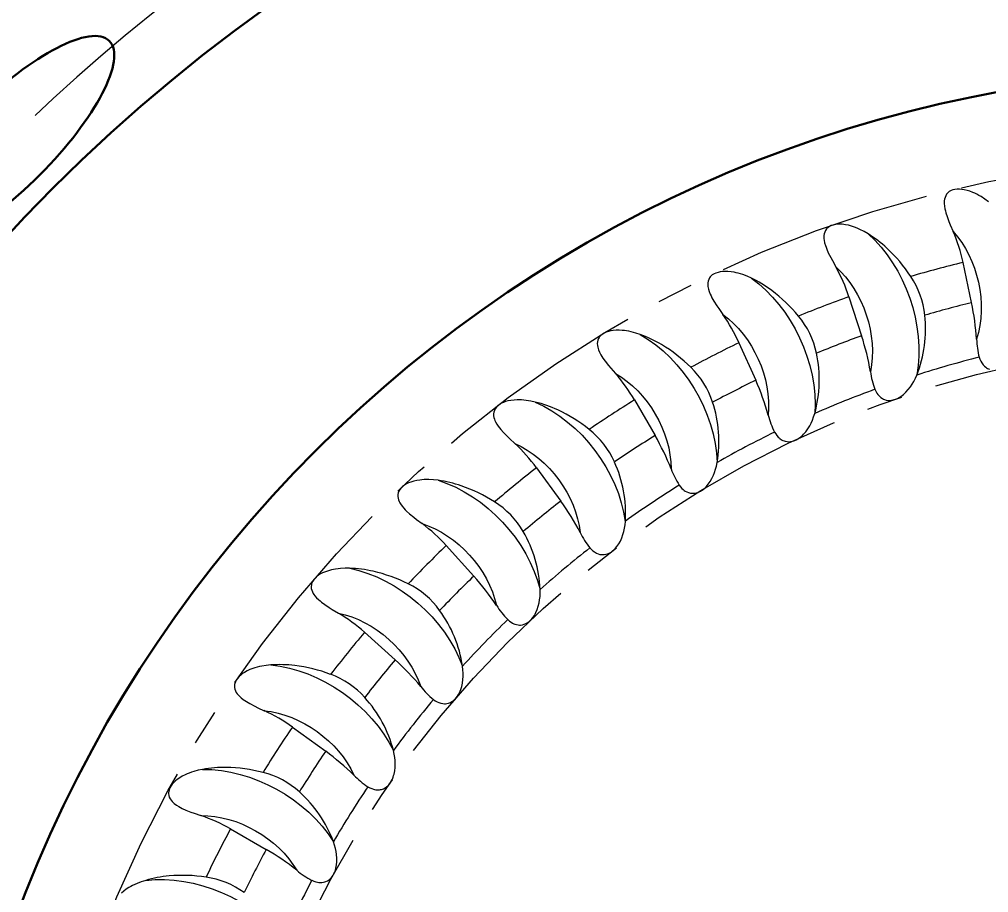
# Model space of a CAD drawing. Extents: x 89 to 512, y -33 to 440.
# Drawn here: x 204.3 to 227.86, y 213.76 to 234.99 of the extents above; entities that cross this region are included whole.
import ezdxf

# ---------------------------------------------------------------- set-up
doc = ezdxf.new("R2010")
doc.units = 0
doc.header["$LTSCALE"] = 7
doc.header["$MEASUREMENT"] = 0
doc.linetypes.add('CENTER2', pattern=[1.125, 0.75, -0.125, 0.125, -0.125])
doc.layers.get('0').update_dxf_attribs({"linetype": 'CONTINUOUS', "lineweight": 15})
for name, color, linetype, lineweight in [('1', 1, 'CENTER2', 15), ('3', 3, 'CONTINUOUS', 30), ('8', 252, 'CONTINUOUS', 15)]:
    doc.layers.add(name, color=color, linetype=linetype, lineweight=lineweight)
doc.styles.add('ITALICT', font='ITALICT.shx', dxfattribs={"width": 0.8, "height": 3})
doc.dimstyles.get("Standard").update_dxf_attribs({"dimtxt": 3, "dimasz": 3, "dimexe": 0.5, "dimexo": 0.5, "dimgap": 0.8, "dimtad": 1, "dimdsep": 46, "dimtxsty": 'ITALICT', "dimcen": 0.09, "dimazin": 2, "dimtfac": 1, "dimtmove": 0, "dimatfit": 3, "dimfxl": 1, "dimtolj": 1, "dimtzin": 0, "dimarcsym": 0})

# ---------------------------------------------------------------- blocks, each defined once
blk = doc.blocks.new('*D60')
at = {"color": 0, "lineweight": -2, "transparency": 16777216}
for p, q in [((173.432, 224.172), (156.954, 230.17)), ((170.807, 202.197), (152.021, 202.197))]:
    blk.add_line(p, q, dxfattribs=at)
blk.add_arc((233.807, 202.197), 81.286, 162.11471, 177.88529, dxfattribs=at)
at = {"color": 0, "transparency": 16777216}
for points in [[(155.977, 227.324), (156.922, 226.999), (157.423, 229.999)], [(153.077, 205.188), (152.077, 205.206), (152.521, 202.197)]]:
    blk.add_solid(points, dxfattribs=at)
at = {"color": 0, "transparency": 16777216, "insert": (151.491, 216.712), "char_height": 3, "attachment_point": 5, "rotation": 80, "style": 'ITALICT'}
blk.add_mtext('\\A1;20°', dxfattribs=at)
blk = doc.blocks.new('*D61')
at = {"color": 0, "lineweight": -2, "transparency": 16777216}
for p, q in [((181.658, 254.346), (170.053, 265.951)), ((170.807, 202.197), (143.645, 202.197))]:
    blk.add_line(p, q, dxfattribs=at)
blk.add_arc((233.807, 202.197), 89.662, 136.91715, 178.08285, dxfattribs=at)
at = {"color": 0, "transparency": 16777216}
for points in [[(167.962, 263.789), (168.681, 263.094), (170.407, 265.598)], [(144.696, 205.189), (143.696, 205.205), (144.145, 202.197)]]:
    blk.add_solid(points, dxfattribs=at)
at = {"color": 0, "transparency": 16777216, "insert": (148.846, 237.39), "char_height": 3, "attachment_point": 5, "rotation": 67.5, "style": 'ITALICT'}
blk.add_mtext('\\A1;45°', dxfattribs=at)
blk = doc.blocks.new('A$C763A2DA8')
at = {"layer": '8', "ltscale": 0.025012}
for p, q in [((-6.357, 25.909), (-6.565, 26.887)), ((-6.357, 25.909), (-6.565, 26.887)), ((-9.339, 26.054), (-9.03, 25.102)), ((-9.339, 26.054), (-9.03, 25.102)), ((-12.012, 24.935), (-11.605, 24.021)), ((-12.012, 24.935), (-11.605, 24.021)), ((-14.552, 23.542), (-14.052, 22.676)), ((-14.552, 23.542), (-14.052, 22.676)), ((-16.933, 21.892), (-16.345, 21.083)), ((-16.933, 21.892), (-16.345, 21.083)), ((-19.129, 20.002), (-18.46, 19.259)), ((-19.129, 20.002), (-18.46, 19.259)), ((-21.115, 17.893), (-20.372, 17.224)), ((-21.115, 17.893), (-20.372, 17.224)), ((-22.87, 15.588), (-22.06, 15)), ((-22.87, 15.588), (-22.06, 15)), ((-24.374, 13.112), (-23.507, 12.612)), ((-24.374, 13.112), (-23.507, 12.612))]:
    blk.add_line(p, q, dxfattribs=at)
at = {"layer": '8'}
for points in [[(-5.943, 28.36), (-6.033, 28.426), (-6.127, 28.487), (-6.178, 28.517), (-6.23, 28.545), (-6.278, 28.568), (-6.326, 28.589), (-6.396, 28.616), (-6.468, 28.638), (-6.54, 28.655), (-6.596, 28.664), (-6.652, 28.668), (-6.709, 28.668), (-6.764, 28.661), (-6.812, 28.65), (-6.857, 28.633), (-6.898, 28.61), (-6.916, 28.596), (-6.934, 28.581), (-6.963, 28.547), (-6.986, 28.509), (-7.003, 28.469), (-7.014, 28.427), (-7.02, 28.384), (-7.022, 28.351), (-7.021, 28.318), (-7.015, 28.253), (-7.004, 28.188), (-6.993, 28.14), (-6.98, 28.093), (-6.951, 28.001), (-6.906, 27.88), (-6.874, 27.8), (-6.806, 27.641)], [(-5.943, 28.36), (-6.033, 28.426), (-6.127, 28.487), (-6.178, 28.517), (-6.23, 28.545), (-6.278, 28.568), (-6.326, 28.589), (-6.396, 28.616), (-6.468, 28.638), (-6.54, 28.655), (-6.596, 28.664), (-6.652, 28.668), (-6.709, 28.668), (-6.764, 28.661), (-6.812, 28.65), (-6.857, 28.633), (-6.898, 28.61), (-6.916, 28.596), (-6.934, 28.581), (-6.963, 28.547), (-6.986, 28.509), (-7.003, 28.469), (-7.014, 28.427), (-7.02, 28.384), (-7.022, 28.351), (-7.021, 28.318), (-7.015, 28.253), (-7.004, 28.188), (-6.993, 28.14), (-6.98, 28.093), (-6.951, 28.001), (-6.906, 27.88), (-6.874, 27.8), (-6.806, 27.641)], [(-8.875, 27.584), (-8.972, 27.64), (-9.071, 27.691), (-9.125, 27.715), (-9.18, 27.737), (-9.23, 27.755), (-9.28, 27.771), (-9.352, 27.791), (-9.426, 27.805), (-9.5, 27.815), (-9.556, 27.817), (-9.613, 27.816), (-9.668, 27.809), (-9.723, 27.797), (-9.769, 27.781), (-9.812, 27.759), (-9.851, 27.732), (-9.868, 27.717), (-9.883, 27.7), (-9.909, 27.663), (-9.928, 27.623), (-9.941, 27.581), (-9.947, 27.538), (-9.948, 27.494), (-9.947, 27.462), (-9.943, 27.429), (-9.93, 27.365), (-9.912, 27.301), (-9.896, 27.255), (-9.879, 27.21), (-9.84, 27.121), (-9.782, 27.005), (-9.742, 26.93), (-9.658, 26.778)], [(-8.875, 27.584), (-8.972, 27.64), (-9.071, 27.691), (-9.125, 27.715), (-9.18, 27.737), (-9.23, 27.755), (-9.28, 27.771), (-9.352, 27.791), (-9.426, 27.805), (-9.5, 27.815), (-9.556, 27.817), (-9.613, 27.816), (-9.668, 27.809), (-9.723, 27.797), (-9.769, 27.781), (-9.812, 27.759), (-9.851, 27.732), (-9.868, 27.717), (-9.883, 27.7), (-9.909, 27.663), (-9.928, 27.623), (-9.941, 27.581), (-9.947, 27.538), (-9.948, 27.494), (-9.947, 27.462), (-9.943, 27.429), (-9.93, 27.365), (-9.912, 27.301), (-9.896, 27.255), (-9.879, 27.21), (-9.84, 27.121), (-9.782, 27.005), (-9.742, 26.93), (-9.658, 26.778)], [(-11.71, 26.505), (-11.812, 26.551), (-11.916, 26.591), (-11.972, 26.609), (-12.029, 26.625), (-12.08, 26.638), (-12.132, 26.649), (-12.206, 26.661), (-12.28, 26.668), (-12.355, 26.669), (-12.412, 26.666), (-12.467, 26.659), (-12.522, 26.646), (-12.575, 26.629), (-12.619, 26.608), (-12.66, 26.582), (-12.695, 26.551), (-12.711, 26.533), (-12.725, 26.515), (-12.746, 26.476), (-12.761, 26.434), (-12.769, 26.391), (-12.771, 26.347), (-12.768, 26.304), (-12.763, 26.272), (-12.756, 26.24), (-12.736, 26.177), (-12.712, 26.115), (-12.691, 26.071), (-12.669, 26.028), (-12.621, 25.944), (-12.552, 25.835), (-12.503, 25.764), (-12.404, 25.622)], [(-11.71, 26.505), (-11.812, 26.551), (-11.916, 26.591), (-11.972, 26.609), (-12.029, 26.625), (-12.08, 26.638), (-12.132, 26.649), (-12.206, 26.661), (-12.28, 26.668), (-12.355, 26.669), (-12.412, 26.666), (-12.467, 26.659), (-12.522, 26.646), (-12.575, 26.629), (-12.619, 26.608), (-12.66, 26.582), (-12.695, 26.551), (-12.711, 26.533), (-12.725, 26.515), (-12.746, 26.476), (-12.761, 26.434), (-12.769, 26.391), (-12.771, 26.347), (-12.768, 26.304), (-12.763, 26.272), (-12.756, 26.24), (-12.736, 26.177), (-12.712, 26.115), (-12.691, 26.071), (-12.669, 26.028), (-12.621, 25.944), (-12.552, 25.835), (-12.503, 25.764), (-12.404, 25.622)], [(-14.416, 25.136), (-14.522, 25.171), (-14.63, 25.2), (-14.688, 25.212), (-14.746, 25.222), (-14.798, 25.23), (-14.851, 25.235), (-14.926, 25.239), (-15.001, 25.238), (-15.075, 25.232), (-15.131, 25.223), (-15.186, 25.209), (-15.239, 25.191), (-15.29, 25.168), (-15.332, 25.143), (-15.369, 25.113), (-15.401, 25.078), (-15.415, 25.059), (-15.426, 25.039), (-15.444, 24.998), (-15.454, 24.955), (-15.458, 24.912), (-15.455, 24.868), (-15.447, 24.825), (-15.439, 24.794), (-15.428, 24.763), (-15.403, 24.702), (-15.372, 24.644), (-15.347, 24.602), (-15.32, 24.561), (-15.263, 24.483), (-15.183, 24.381), (-15.128, 24.316), (-15.014, 24.185)], [(-14.416, 25.136), (-14.522, 25.171), (-14.63, 25.2), (-14.688, 25.212), (-14.746, 25.222), (-14.798, 25.23), (-14.851, 25.235), (-14.926, 25.239), (-15.001, 25.238), (-15.075, 25.232), (-15.131, 25.223), (-15.186, 25.209), (-15.239, 25.191), (-15.29, 25.168), (-15.332, 25.143), (-15.369, 25.113), (-15.401, 25.078), (-15.415, 25.059), (-15.426, 25.039), (-15.444, 24.998), (-15.454, 24.955), (-15.458, 24.912), (-15.455, 24.868), (-15.447, 24.825), (-15.439, 24.794), (-15.428, 24.763), (-15.403, 24.702), (-15.372, 24.644), (-15.347, 24.602), (-15.32, 24.561), (-15.263, 24.483), (-15.183, 24.381), (-15.128, 24.316), (-15.014, 24.185)], [(-6.171, 24.582), (-6.153, 24.532), (-6.133, 24.486), (-6.111, 24.447), (-6.095, 24.422), (-6.079, 24.401), (-6.046, 24.366), (-6.014, 24.339), (-5.991, 24.324), (-5.968, 24.311), (-5.923, 24.292)], [(-6.171, 24.582), (-6.153, 24.532), (-6.133, 24.486), (-6.111, 24.447), (-6.095, 24.422), (-6.079, 24.401), (-6.046, 24.366), (-6.014, 24.339), (-5.991, 24.324), (-5.968, 24.311), (-5.923, 24.292)], [(-8.706, 23.802), (-8.684, 23.754), (-8.659, 23.711), (-8.633, 23.674), (-8.614, 23.651), (-8.596, 23.632), (-8.56, 23.601), (-8.525, 23.577), (-8.5, 23.564), (-8.476, 23.554), (-8.43, 23.54), (-8.386, 23.533), (-8.345, 23.532), (-8.304, 23.535), (-8.264, 23.542), (-8.235, 23.55), (-8.206, 23.56), (-8.16, 23.579), (-8.116, 23.602), (-8.073, 23.629), (-8.042, 23.652), (-8.011, 23.676), (-7.952, 23.731), (-7.895, 23.794), (-7.842, 23.864), (-7.8, 23.927), (-7.761, 23.995), (-7.723, 24.069), (-7.689, 24.148)], [(-8.706, 23.802), (-8.684, 23.754), (-8.659, 23.711), (-8.633, 23.674), (-8.614, 23.651), (-8.596, 23.632), (-8.56, 23.601), (-8.525, 23.577), (-8.5, 23.564), (-8.476, 23.554), (-8.43, 23.54), (-8.386, 23.533), (-8.345, 23.532), (-8.304, 23.535), (-8.264, 23.542), (-8.235, 23.55), (-8.206, 23.56), (-8.16, 23.579), (-8.116, 23.602), (-8.073, 23.629), (-8.042, 23.652), (-8.011, 23.676), (-7.952, 23.731), (-7.895, 23.794), (-7.842, 23.864), (-7.8, 23.927), (-7.761, 23.995), (-7.723, 24.069), (-7.689, 24.148)], [(-16.964, 23.491), (-17.074, 23.515), (-17.184, 23.532), (-17.243, 23.539), (-17.302, 23.543), (-17.355, 23.545), (-17.408, 23.544), (-17.482, 23.54), (-17.557, 23.532), (-17.63, 23.518), (-17.685, 23.503), (-17.738, 23.484), (-17.789, 23.461), (-17.837, 23.432), (-17.876, 23.403), (-17.91, 23.369), (-17.938, 23.331), (-17.95, 23.311), (-17.959, 23.29), (-17.973, 23.247), (-17.978, 23.203), (-17.977, 23.16), (-17.97, 23.116), (-17.958, 23.075), (-17.946, 23.044), (-17.932, 23.014), (-17.9, 22.957), (-17.863, 22.902), (-17.834, 22.863), (-17.803, 22.825), (-17.739, 22.753), (-17.649, 22.661), (-17.587, 22.601), (-17.46, 22.483)], [(-16.964, 23.491), (-17.074, 23.515), (-17.184, 23.532), (-17.243, 23.539), (-17.302, 23.543), (-17.355, 23.545), (-17.408, 23.544), (-17.482, 23.54), (-17.557, 23.532), (-17.63, 23.518), (-17.685, 23.503), (-17.738, 23.484), (-17.789, 23.461), (-17.837, 23.432), (-17.876, 23.403), (-17.91, 23.369), (-17.938, 23.331), (-17.95, 23.311), (-17.959, 23.29), (-17.973, 23.247), (-17.978, 23.203), (-17.977, 23.16), (-17.97, 23.116), (-17.958, 23.075), (-17.946, 23.044), (-17.932, 23.014), (-17.9, 22.957), (-17.863, 22.902), (-17.834, 22.863), (-17.803, 22.825), (-17.739, 22.753), (-17.649, 22.661), (-17.587, 22.601), (-17.46, 22.483)], [(-11.147, 22.762), (-11.119, 22.716), (-11.09, 22.676), (-11.06, 22.642), (-11.039, 22.621), (-11.019, 22.604), (-10.98, 22.577), (-10.943, 22.557), (-10.917, 22.547), (-10.892, 22.539), (-10.844, 22.53), (-10.8, 22.528), (-10.759, 22.531), (-10.719, 22.538), (-10.68, 22.549), (-10.652, 22.56), (-10.624, 22.573), (-10.58, 22.597), (-10.538, 22.625), (-10.499, 22.656), (-10.47, 22.682), (-10.442, 22.709), (-10.389, 22.77), (-10.339, 22.838), (-10.293, 22.913), (-10.258, 22.98), (-10.226, 23.052), (-10.197, 23.13), (-10.171, 23.212)], [(-11.147, 22.762), (-11.119, 22.716), (-11.09, 22.676), (-11.06, 22.642), (-11.039, 22.621), (-11.019, 22.604), (-10.98, 22.577), (-10.943, 22.557), (-10.917, 22.547), (-10.892, 22.539), (-10.844, 22.53), (-10.8, 22.528), (-10.759, 22.531), (-10.719, 22.538), (-10.68, 22.549), (-10.652, 22.56), (-10.624, 22.573), (-10.58, 22.597), (-10.538, 22.625), (-10.499, 22.656), (-10.47, 22.682), (-10.442, 22.709), (-10.389, 22.77), (-10.339, 22.838), (-10.293, 22.913), (-10.258, 22.98), (-10.226, 23.052), (-10.197, 23.13), (-10.171, 23.212)], [(-13.465, 21.472), (-13.433, 21.43), (-13.399, 21.393), (-13.366, 21.362), (-13.343, 21.344), (-13.321, 21.328), (-13.28, 21.305), (-13.241, 21.29), (-13.214, 21.282), (-13.188, 21.277), (-13.14, 21.273), (-13.096, 21.275), (-13.055, 21.283), (-13.016, 21.294), (-12.979, 21.31), (-12.951, 21.323), (-12.925, 21.339), (-12.884, 21.367), (-12.846, 21.399), (-12.809, 21.434), (-12.783, 21.463), (-12.759, 21.493), (-12.712, 21.559), (-12.67, 21.632), (-12.632, 21.712), (-12.604, 21.782), (-12.58, 21.857), (-12.559, 21.937), (-12.542, 22.022)], [(-13.465, 21.472), (-13.433, 21.43), (-13.399, 21.393), (-13.366, 21.362), (-13.343, 21.344), (-13.321, 21.328), (-13.28, 21.305), (-13.241, 21.29), (-13.214, 21.282), (-13.188, 21.277), (-13.14, 21.273), (-13.096, 21.275), (-13.055, 21.283), (-13.016, 21.294), (-12.979, 21.31), (-12.951, 21.323), (-12.925, 21.339), (-12.884, 21.367), (-12.846, 21.399), (-12.809, 21.434), (-12.783, 21.463), (-12.759, 21.493), (-12.712, 21.559), (-12.67, 21.632), (-12.632, 21.712), (-12.604, 21.782), (-12.58, 21.857), (-12.559, 21.937), (-12.542, 22.022)], [(-19.327, 21.589), (-19.438, 21.601), (-19.55, 21.607), (-19.609, 21.607), (-19.668, 21.605), (-19.721, 21.602), (-19.773, 21.596), (-19.847, 21.584), (-19.92, 21.568), (-19.992, 21.546), (-20.044, 21.525), (-20.095, 21.501), (-20.144, 21.473), (-20.189, 21.439), (-20.224, 21.406), (-20.255, 21.368), (-20.279, 21.328), (-20.288, 21.307), (-20.295, 21.285), (-20.304, 21.241), (-20.305, 21.197), (-20.299, 21.154), (-20.288, 21.111), (-20.271, 21.071), (-20.257, 21.042), (-20.24, 21.014), (-20.202, 20.96), (-20.159, 20.909), (-20.126, 20.874), (-20.092, 20.839), (-20.02, 20.774), (-19.921, 20.692), (-19.853, 20.639), (-19.714, 20.535)], [(-19.327, 21.589), (-19.438, 21.601), (-19.55, 21.607), (-19.609, 21.607), (-19.668, 21.605), (-19.721, 21.602), (-19.773, 21.596), (-19.847, 21.584), (-19.92, 21.568), (-19.992, 21.546), (-20.044, 21.525), (-20.095, 21.501), (-20.144, 21.473), (-20.189, 21.439), (-20.224, 21.406), (-20.255, 21.368), (-20.279, 21.328), (-20.288, 21.307), (-20.295, 21.285), (-20.304, 21.241), (-20.305, 21.197), (-20.299, 21.154), (-20.288, 21.111), (-20.271, 21.071), (-20.257, 21.042), (-20.24, 21.014), (-20.202, 20.96), (-20.159, 20.909), (-20.126, 20.874), (-20.092, 20.839), (-20.02, 20.774), (-19.921, 20.692), (-19.853, 20.639), (-19.714, 20.535)], [(-15.635, 19.947), (-15.599, 19.908), (-15.562, 19.875), (-15.526, 19.847), (-15.501, 19.832), (-15.478, 19.819), (-15.434, 19.801), (-15.394, 19.789), (-15.366, 19.784), (-15.34, 19.782), (-15.292, 19.783), (-15.248, 19.79), (-15.208, 19.802), (-15.17, 19.817), (-15.135, 19.836), (-15.109, 19.853), (-15.085, 19.871), (-15.047, 19.903), (-15.012, 19.939), (-14.98, 19.978), (-14.957, 20.009), (-14.935, 20.042), (-14.896, 20.112), (-14.862, 20.189), (-14.832, 20.273), (-14.812, 20.345), (-14.796, 20.422), (-14.783, 20.504), (-14.775, 20.591)], [(-15.635, 19.947), (-15.599, 19.908), (-15.562, 19.875), (-15.526, 19.847), (-15.501, 19.832), (-15.478, 19.819), (-15.434, 19.801), (-15.394, 19.789), (-15.366, 19.784), (-15.34, 19.782), (-15.292, 19.783), (-15.248, 19.79), (-15.208, 19.802), (-15.17, 19.817), (-15.135, 19.836), (-15.109, 19.853), (-15.085, 19.871), (-15.047, 19.903), (-15.012, 19.939), (-14.98, 19.978), (-14.957, 20.009), (-14.935, 20.042), (-14.896, 20.112), (-14.862, 20.189), (-14.832, 20.273), (-14.812, 20.345), (-14.796, 20.422), (-14.783, 20.504), (-14.775, 20.591)], [(-21.478, 19.451), (-21.59, 19.451), (-21.701, 19.445), (-21.76, 19.439), (-21.818, 19.431), (-21.871, 19.422), (-21.922, 19.411), (-21.995, 19.391), (-22.066, 19.367), (-22.134, 19.338), (-22.185, 19.312), (-22.233, 19.283), (-22.278, 19.249), (-22.319, 19.212), (-22.351, 19.175), (-22.377, 19.134), (-22.397, 19.092), (-22.404, 19.069), (-22.409, 19.047), (-22.413, 19.002), (-22.41, 18.958), (-22.399, 18.916), (-22.383, 18.875), (-22.363, 18.837), (-22.345, 18.809), (-22.325, 18.783), (-22.282, 18.733), (-22.235, 18.687), (-22.198, 18.656), (-22.16, 18.625), (-22.082, 18.568), (-21.974, 18.496), (-21.901, 18.451), (-21.753, 18.362)], [(-21.478, 19.451), (-21.59, 19.451), (-21.701, 19.445), (-21.76, 19.439), (-21.818, 19.431), (-21.871, 19.422), (-21.922, 19.411), (-21.995, 19.391), (-22.066, 19.367), (-22.134, 19.338), (-22.185, 19.312), (-22.233, 19.283), (-22.278, 19.249), (-22.319, 19.212), (-22.351, 19.175), (-22.377, 19.134), (-22.397, 19.092), (-22.404, 19.069), (-22.409, 19.047), (-22.413, 19.002), (-22.41, 18.958), (-22.399, 18.916), (-22.383, 18.875), (-22.363, 18.837), (-22.345, 18.809), (-22.325, 18.783), (-22.282, 18.733), (-22.235, 18.687), (-22.198, 18.656), (-22.16, 18.625), (-22.082, 18.568), (-21.974, 18.496), (-21.901, 18.451), (-21.753, 18.362)], [(-17.635, 18.203), (-17.595, 18.168), (-17.554, 18.139), (-17.515, 18.116), (-17.489, 18.103), (-17.465, 18.093), (-17.419, 18.079), (-17.378, 18.072), (-17.35, 18.07), (-17.324, 18.07), (-17.276, 18.076), (-17.233, 18.088), (-17.194, 18.104), (-17.159, 18.123), (-17.125, 18.146), (-17.102, 18.165), (-17.079, 18.185), (-17.045, 18.221), (-17.014, 18.261), (-16.986, 18.303), (-16.966, 18.336), (-16.948, 18.371), (-16.917, 18.445), (-16.891, 18.525), (-16.87, 18.611), (-16.858, 18.686), (-16.849, 18.764), (-16.845, 18.846), (-16.846, 18.933)], [(-17.635, 18.203), (-17.595, 18.168), (-17.554, 18.139), (-17.515, 18.116), (-17.489, 18.103), (-17.465, 18.093), (-17.419, 18.079), (-17.378, 18.072), (-17.35, 18.07), (-17.324, 18.07), (-17.276, 18.076), (-17.233, 18.088), (-17.194, 18.104), (-17.159, 18.123), (-17.125, 18.146), (-17.102, 18.165), (-17.079, 18.185), (-17.045, 18.221), (-17.014, 18.261), (-16.986, 18.303), (-16.966, 18.336), (-16.948, 18.371), (-16.917, 18.445), (-16.891, 18.525), (-16.87, 18.611), (-16.858, 18.686), (-16.849, 18.764), (-16.845, 18.846), (-16.846, 18.933)], [(-23.393, 17.099), (-23.505, 17.088), (-23.615, 17.07), (-23.673, 17.058), (-23.73, 17.044), (-23.781, 17.029), (-23.831, 17.013), (-23.901, 16.986), (-23.969, 16.955), (-24.035, 16.919), (-24.082, 16.888), (-24.126, 16.853), (-24.168, 16.815), (-24.205, 16.773), (-24.233, 16.733), (-24.255, 16.69), (-24.27, 16.646), (-24.275, 16.623), (-24.277, 16.6), (-24.277, 16.555), (-24.269, 16.512), (-24.254, 16.471), (-24.234, 16.432), (-24.209, 16.396), (-24.189, 16.371), (-24.167, 16.347), (-24.118, 16.302), (-24.066, 16.261), (-24.026, 16.233), (-23.985, 16.207), (-23.902, 16.158), (-23.787, 16.098), (-23.71, 16.06), (-23.553, 15.987)], [(-23.393, 17.099), (-23.505, 17.088), (-23.615, 17.07), (-23.673, 17.058), (-23.73, 17.044), (-23.781, 17.029), (-23.831, 17.013), (-23.901, 16.986), (-23.969, 16.955), (-24.035, 16.919), (-24.082, 16.888), (-24.126, 16.853), (-24.168, 16.815), (-24.205, 16.773), (-24.233, 16.733), (-24.255, 16.69), (-24.27, 16.646), (-24.275, 16.623), (-24.277, 16.6), (-24.277, 16.555), (-24.269, 16.512), (-24.254, 16.471), (-24.234, 16.432), (-24.209, 16.396), (-24.189, 16.371), (-24.167, 16.347), (-24.118, 16.302), (-24.066, 16.261), (-24.026, 16.233), (-23.985, 16.207), (-23.902, 16.158), (-23.787, 16.098), (-23.71, 16.06), (-23.553, 15.987)], [(-19.441, 16.26), (-19.397, 16.23), (-19.354, 16.205), (-19.313, 16.186), (-19.286, 16.176), (-19.26, 16.168), (-19.214, 16.159), (-19.172, 16.156), (-19.144, 16.157), (-19.118, 16.16), (-19.071, 16.171), (-19.029, 16.187), (-18.993, 16.207), (-18.959, 16.23), (-18.928, 16.256), (-18.907, 16.277), (-18.886, 16.3), (-18.856, 16.34), (-18.83, 16.382), (-18.806, 16.427), (-18.79, 16.462), (-18.776, 16.499), (-18.752, 16.576), (-18.734, 16.658), (-18.723, 16.746), (-18.718, 16.821), (-18.718, 16.9), (-18.723, 16.982), (-18.733, 17.069)], [(-19.441, 16.26), (-19.397, 16.23), (-19.354, 16.205), (-19.313, 16.186), (-19.286, 16.176), (-19.26, 16.168), (-19.214, 16.159), (-19.172, 16.156), (-19.144, 16.157), (-19.118, 16.16), (-19.071, 16.171), (-19.029, 16.187), (-18.993, 16.207), (-18.959, 16.23), (-18.928, 16.256), (-18.907, 16.277), (-18.886, 16.3), (-18.856, 16.34), (-18.83, 16.382), (-18.806, 16.427), (-18.79, 16.462), (-18.776, 16.499), (-18.752, 16.576), (-18.734, 16.658), (-18.723, 16.746), (-18.718, 16.821), (-18.718, 16.9), (-18.723, 16.982), (-18.733, 17.069)], [(-21.034, 14.139), (-20.988, 14.113), (-20.942, 14.093), (-20.899, 14.078), (-20.871, 14.071), (-20.845, 14.066), (-20.797, 14.062), (-20.756, 14.064), (-20.728, 14.067), (-20.702, 14.073), (-20.657, 14.089), (-20.617, 14.11), (-20.583, 14.133), (-20.552, 14.159), (-20.524, 14.188), (-20.505, 14.212), (-20.487, 14.237), (-20.461, 14.279), (-20.439, 14.324), (-20.42, 14.371), (-20.408, 14.408), (-20.398, 14.446), (-20.382, 14.525), (-20.373, 14.609), (-20.371, 14.697), (-20.374, 14.772), (-20.382, 14.851), (-20.396, 14.932), (-20.414, 15.017)], [(-21.034, 14.139), (-20.988, 14.113), (-20.942, 14.093), (-20.899, 14.078), (-20.871, 14.071), (-20.845, 14.066), (-20.797, 14.062), (-20.756, 14.064), (-20.728, 14.067), (-20.702, 14.073), (-20.657, 14.089), (-20.617, 14.11), (-20.583, 14.133), (-20.552, 14.159), (-20.524, 14.188), (-20.505, 14.212), (-20.487, 14.237), (-20.461, 14.279), (-20.439, 14.324), (-20.42, 14.371), (-20.408, 14.408), (-20.398, 14.446), (-20.382, 14.525), (-20.373, 14.609), (-20.371, 14.697), (-20.374, 14.772), (-20.382, 14.851), (-20.396, 14.932), (-20.414, 15.017)], [(-25.052, 14.56), (-25.162, 14.537), (-25.27, 14.508), (-25.326, 14.49), (-25.381, 14.47), (-25.431, 14.45), (-25.479, 14.429), (-25.546, 14.395), (-25.61, 14.356), (-25.671, 14.314), (-25.715, 14.278), (-25.756, 14.239), (-25.793, 14.197), (-25.826, 14.151), (-25.849, 14.109), (-25.866, 14.064), (-25.877, 14.018), (-25.879, 13.995), (-25.879, 13.972), (-25.874, 13.927), (-25.862, 13.885), (-25.843, 13.845), (-25.819, 13.809), (-25.791, 13.776), (-25.767, 13.753), (-25.743, 13.731), (-25.69, 13.691), (-25.634, 13.656), (-25.592, 13.633), (-25.548, 13.611), (-25.46, 13.571), (-25.34, 13.523), (-25.259, 13.494), (-25.095, 13.438)], [(-25.052, 14.56), (-25.162, 14.537), (-25.27, 14.508), (-25.326, 14.49), (-25.381, 14.47), (-25.431, 14.45), (-25.479, 14.429), (-25.546, 14.395), (-25.61, 14.356), (-25.671, 14.314), (-25.715, 14.278), (-25.756, 14.239), (-25.793, 14.197), (-25.826, 14.151), (-25.849, 14.109), (-25.866, 14.064), (-25.877, 14.018), (-25.879, 13.995), (-25.879, 13.972), (-25.874, 13.927), (-25.862, 13.885), (-25.843, 13.845), (-25.819, 13.809), (-25.791, 13.776), (-25.767, 13.753), (-25.743, 13.731), (-25.69, 13.691), (-25.634, 13.656), (-25.592, 13.633), (-25.548, 13.611), (-25.46, 13.571), (-25.34, 13.523), (-25.259, 13.494), (-25.095, 13.438)], [(-22.397, 11.863), (-22.348, 11.842), (-22.301, 11.827), (-22.256, 11.817), (-22.227, 11.812), (-22.201, 11.81), (-22.153, 11.811), (-22.112, 11.817), (-22.085, 11.824), (-22.06, 11.832), (-22.016, 11.853), (-21.979, 11.877), (-21.947, 11.904), (-21.919, 11.934), (-21.895, 11.965), (-21.878, 11.991), (-21.863, 12.017), (-21.842, 12.062), (-21.824, 12.109), (-21.81, 12.158), (-21.802, 12.196), (-21.796, 12.235), (-21.789, 12.315), (-21.789, 12.399), (-21.796, 12.487), (-21.807, 12.562), (-21.823, 12.639), (-21.845, 12.718), (-21.872, 12.801)], [(-22.397, 11.863), (-22.348, 11.842), (-22.301, 11.827), (-22.256, 11.817), (-22.227, 11.812), (-22.201, 11.81), (-22.153, 11.811), (-22.112, 11.817), (-22.085, 11.824), (-22.06, 11.832), (-22.016, 11.853), (-21.979, 11.877), (-21.947, 11.904), (-21.919, 11.934), (-21.895, 11.965), (-21.878, 11.991), (-21.863, 12.017), (-21.842, 12.062), (-21.824, 12.109), (-21.81, 12.158), (-21.802, 12.196), (-21.796, 12.235), (-21.789, 12.315), (-21.789, 12.399), (-21.796, 12.487), (-21.807, 12.562), (-21.823, 12.639), (-21.845, 12.718), (-21.872, 12.801)], [(-26.437, 11.862), (-26.544, 11.828), (-26.648, 11.787), (-26.702, 11.764), (-26.755, 11.738), (-26.802, 11.713), (-26.848, 11.686), (-26.91, 11.646), (-26.97, 11.601), (-27.027, 11.552)], [(-26.437, 11.862), (-26.544, 11.828), (-26.648, 11.787), (-26.702, 11.764), (-26.755, 11.738), (-26.802, 11.713), (-26.848, 11.686), (-26.91, 11.646), (-26.97, 11.601), (-27.027, 11.552)]]:
    blk.add_lwpolyline(points, dxfattribs=at)
for centre, radius, start, end in [((-10.512, 24.964), 3.089, 47.2435, 57.9936), ((-10.512, 24.964), 3.089, 47.2435, 57.9936), ((-10.446, 26.064), 3.967, 11.9805, 23.4285), ((-10.446, 26.064), 3.967, 11.9805, 23.4285), ((-10.979, 24.475), 3.765, 33.3492, 47.0795), ((-10.979, 24.475), 3.765, 33.3492, 47.0795), ((0, 0), 27.677, 103.7213, 106.4413), ((0, 0), 27.677, 103.7213, 106.4413), ((-13.113, 24.829), 3.967, 17.9805, 29.4285), ((-13.113, 24.829), 3.967, 17.9805, 29.4285), ((-13.064, 23.729), 3.089, 53.2435, 63.9936), ((-13.064, 23.729), 3.089, 53.2435, 63.9936), ((-9.564, 25.387), 2.082, 5.9458, 33.7937), ((-9.564, 25.387), 2.082, 5.9458, 33.7937), ((-13.477, 23.194), 3.765, 39.3492, 53.0795), ((-13.477, 23.194), 3.765, 39.3492, 53.0795), ((0, 0), 27.677, 109.7213, 112.4413), ((0, 0), 27.677, 109.7213, 112.4413), ((0, 0), 26.677, 103.7859, 106.3129), ((0, 0), 26.677, 103.7859, 106.3129), ((-12.277, 24.652), 6.052, 3.4788, 11.9875), ((-12.277, 24.652), 6.052, 3.4788, 11.9875), ((-15.636, 23.322), 3.967, 23.9805, 35.4285), ((-15.636, 23.322), 3.967, 23.9805, 35.4285), ((-12.165, 24.249), 2.082, 11.9458, 39.7937), ((-12.165, 24.249), 2.082, 11.9458, 39.7937), ((-10.523, 25.267), 3.047, 338.4877, 6.3208), ((-10.523, 25.267), 3.047, 338.4877, 6.3208), ((-15.473, 22.233), 3.089, 59.2435, 69.9936), ((-15.473, 22.233), 3.089, 59.2435, 69.9936), ((0, 0), 26.677, 109.7859, 112.3129), ((0, 0), 26.677, 109.7859, 112.3129), ((-14.786, 23.233), 6.052, 9.4788, 17.9875), ((-14.786, 23.233), 6.052, 9.4788, 17.9875), ((-4.318, 25.076), 1.918, 181.7072, 194.9356), ((-4.318, 25.076), 1.918, 181.7072, 194.9356), ((-15.828, 21.658), 3.765, 45.3492, 59.0795), ((-15.828, 21.658), 3.765, 45.3492, 59.0795), ((0, 0), 27.677, 115.7213, 118.4413), ((0, 0), 27.677, 115.7213, 118.4413), ((-13.106, 24.029), 3.047, 344.4877, 12.3209), ((-13.106, 24.029), 3.047, 344.4877, 12.3209), ((0, 0), 25.344, 104.0914, 107.6598), ((0, 0), 25.344, 104.0914, 107.6598), ((-14.633, 22.844), 2.082, 17.9458, 45.7937), ((-14.633, 22.844), 2.082, 17.9458, 45.7937), ((-17.989, 21.56), 3.967, 29.9805, 41.4285), ((-17.989, 21.56), 3.967, 29.9805, 41.4285), ((-6.915, 24.487), 1.918, 187.7072, 200.9356), ((-6.915, 24.487), 1.918, 187.7072, 200.9356), ((0, 0), 26.677, 115.7859, 118.3129), ((0, 0), 26.677, 115.7859, 118.3129), ((-17.134, 21.56), 6.052, 15.4788, 23.9875), ((-17.134, 21.56), 6.052, 15.4788, 23.9875), ((0, 0), 25.344, 110.0914, 113.6598), ((0, 0), 25.344, 110.0914, 113.6598), ((-17.712, 20.494), 3.089, 65.2435, 75.9936), ((-17.712, 20.494), 3.089, 65.2435, 75.9936), ((0, 0), 27.677, 121.7213, 124.4413), ((0, 0), 27.677, 121.7213, 124.4413), ((-15.546, 22.528), 3.047, 350.4877, 18.3209), ((-15.546, 22.528), 3.047, 350.4877, 18.3209), ((-18.005, 19.885), 3.765, 51.3492, 65.0795), ((-18.005, 19.885), 3.765, 51.3492, 65.0795), ((-9.437, 23.63), 1.918, 193.7072, 206.9356), ((-9.437, 23.63), 1.918, 193.7072, 206.9356), ((-16.941, 21.19), 2.082, 23.9458, 51.7937), ((-16.941, 21.19), 2.082, 23.9458, 51.7937), ((0, 0), 26.677, 121.7859, 124.3129), ((0, 0), 26.677, 121.7859, 124.3129), ((-19.294, 19.651), 6.052, 21.4788, 29.9875), ((-19.294, 19.651), 6.052, 21.4788, 29.9875), ((0, 0), 25.344, 116.0914, 119.6598), ((0, 0), 25.344, 116.0914, 119.6598), ((-20.144, 19.562), 3.967, 35.9805, 47.4285), ((-20.144, 19.562), 3.967, 35.9805, 47.4285), ((-17.816, 20.779), 3.047, 356.4877, 24.3209), ((-17.816, 20.779), 3.047, 356.4877, 24.3209), ((0, 0), 27.677, 127.7213, 130.4413), ((0, 0), 27.677, 127.7213, 130.4413), ((-11.855, 22.514), 1.918, 199.7072, 212.9356), ((-11.855, 22.514), 1.918, 199.7072, 212.9356), ((-19.757, 18.53), 3.089, 71.2435, 81.9936), ((-19.757, 18.53), 3.089, 71.2435, 81.9936), ((-19.985, 17.894), 3.765, 57.3492, 71.0795), ((-19.985, 17.894), 3.765, 57.3492, 71.0795), ((0, 0), 25.344, 122.0914, 125.6598), ((0, 0), 25.344, 122.0914, 125.6598), ((-19.063, 19.303), 2.082, 29.9458, 57.7937), ((-19.063, 19.303), 2.082, 29.9458, 57.7937), ((0, 0), 26.677, 127.7859, 130.3129), ((0, 0), 26.677, 127.7859, 130.3129), ((-21.242, 17.527), 6.052, 27.4788, 35.9875), ((-21.242, 17.527), 6.052, 27.4788, 35.9875), ((-22.078, 17.349), 3.967, 41.9805, 53.4285), ((-22.078, 17.349), 3.967, 41.9805, 53.4285), ((-19.89, 18.803), 3.047, 2.4877, 30.3209), ((-19.89, 18.803), 3.047, 2.4877, 30.3209), ((-14.144, 21.152), 1.918, 205.7072, 218.9356), ((-14.144, 21.152), 1.918, 205.7072, 218.9356), ((0, 0), 27.677, 133.7213, 136.4413), ((0, 0), 27.677, 133.7213, 136.4413), ((0, 0), 25.344, 128.0914, 131.6598), ((0, 0), 25.344, 128.0914, 131.6598), ((-21.586, 16.364), 3.089, 77.2435, 87.9936), ((-21.586, 16.364), 3.089, 77.2435, 87.9936), ((-21.746, 15.707), 3.765, 63.3492, 77.0795), ((-21.746, 15.707), 3.765, 63.3492, 77.0795), ((0, 0), 26.677, 133.7859, 136.3129), ((0, 0), 26.677, 133.7859, 136.3129), ((-22.958, 15.21), 6.052, 33.4788, 41.9875), ((-22.958, 15.21), 6.052, 33.4788, 41.9875), ((-20.976, 17.204), 2.082, 35.9458, 63.7937), ((-20.976, 17.204), 2.082, 35.9458, 63.7937), ((-21.747, 16.621), 3.047, 8.4877, 36.3209), ((-21.747, 16.621), 3.047, 8.4877, 36.3209), ((-16.277, 19.558), 1.918, 211.7072, 224.9356), ((-16.277, 19.558), 1.918, 211.7072, 224.9356), ((-23.771, 14.946), 3.967, 47.9805, 59.4285), ((-23.771, 14.946), 3.967, 47.9805, 59.4285), ((0, 0), 25.344, 134.0914, 137.6598), ((0, 0), 25.344, 134.0914, 137.6598), ((0, 0), 27.677, 139.7213, 142.4413), ((0, 0), 27.677, 139.7213, 142.4413), ((0, 0), 26.677, 139.7859, 142.3129), ((0, 0), 26.677, 139.7859, 142.3129), ((-24.422, 12.727), 6.052, 39.4788, 47.9875), ((-24.422, 12.727), 6.052, 39.4788, 47.9875), ((-23.178, 14.018), 3.089, 83.2435, 93.9936), ((-23.178, 14.018), 3.089, 83.2435, 93.9936), ((-23.268, 13.348), 3.765, 69.3492, 83.0795), ((-23.268, 13.348), 3.765, 69.3492, 83.0795), ((-22.659, 14.918), 2.082, 41.9458, 69.7937), ((-22.659, 14.918), 2.082, 41.9458, 69.7937), ((-18.232, 17.749), 1.918, 217.7072, 230.9356), ((-18.232, 17.749), 1.918, 217.7072, 230.9356), ((-23.365, 14.257), 3.047, 14.4877, 42.3208), ((-23.365, 14.257), 3.047, 14.4877, 42.3208), ((0, 0), 25.344, 140.0914, 143.6598), ((0, 0), 25.344, 140.0914, 143.6598), ((-25.203, 12.38), 3.967, 53.9805, 65.4285), ((-25.203, 12.38), 3.967, 53.9805, 65.4285), ((0, 0), 27.677, 145.7213, 148.4413), ((0, 0), 27.677, 145.7213, 148.4413), ((0, 0), 26.677, 145.7859, 148.3129), ((0, 0), 26.677, 145.7859, 148.3129), ((-25.619, 10.105), 6.052, 45.4788, 53.9875), ((-25.619, 10.105), 6.052, 45.4788, 53.9875), ((-24.516, 11.518), 3.089, 89.2435, 99.9936), ((-24.516, 11.518), 3.089, 89.2435, 99.9936), ((-24.536, 10.842), 3.765, 75.3492, 89.0795), ((-24.536, 10.842), 3.765, 75.3492, 89.0795), ((-24.095, 12.467), 2.082, 47.9458, 75.7937), ((-24.095, 12.467), 2.082, 47.9458, 75.7937), ((-19.988, 15.746), 1.918, 223.7072, 236.9356), ((-19.988, 15.746), 1.918, 223.7072, 236.9356), ((-24.727, 11.736), 3.047, 20.4877, 48.3209), ((-24.727, 11.736), 3.047, 20.4877, 48.3209), ((0, 0), 25.344, 146.0914, 149.6598), ((0, 0), 25.344, 146.0914, 149.6598), ((-26.359, 9.677), 3.967, 59.9805, 71.4285), ((-26.359, 9.677), 3.967, 59.9805, 71.4285), ((0, 0), 27.677, 151.7213, 154.4413), ((0, 0), 27.677, 151.7213, 154.4413), ((0, 0), 26.677, 151.7859, 154.3129), ((0, 0), 26.677, 151.7859, 154.3129), ((-26.534, 7.372), 6.052, 51.4788, 59.9875), ((-26.534, 7.372), 6.052, 51.4788, 59.9875), ((-21.524, 13.57), 1.918, 229.7072, 242.9355), ((-21.524, 13.57), 1.918, 229.7072, 242.9355), ((-25.586, 8.892), 3.089, 95.2435, 105.9936), ((-25.586, 8.892), 3.089, 95.2435, 105.9936), ((-25.535, 8.218), 3.765, 81.3492, 95.0795), ((-25.535, 8.218), 3.765, 81.3492, 95.0795), ((-25.266, 9.88), 2.082, 53.9458, 81.7937), ((-25.266, 9.88), 2.082, 53.9458, 81.7937), ((0, 0), 25.344, 152.0914, 155.6598), ((0, 0), 25.344, 152.0914, 155.6598)]:
    blk.add_arc(centre, radius, start, end, dxfattribs=at)
at = {"layer": '8', "extrusion": (0, 0, -1)}
for centre, major_axis, start_param, end_param in [((-9.8, 25.31), (-0.902, 2.777), 0.873052, 2.216659), ((-9.8, 25.31), (-0.902, 2.777), 0.873052, 2.216659), ((-7.654, 26.079), (-0.441, 2.074), 0.879276, 2.249774), ((-7.654, 26.079), (-0.441, 2.074), 0.879276, 2.249774), ((-10.338, 25.136), (-0.655, 2.016), 0.879276, 2.249774), ((-10.338, 25.136), (-0.655, 2.016), 0.879276, 2.249774), ((-12.392, 24.147), (-1.188, 2.668), 0.873052, 2.216659), ((-12.392, 24.147), (-1.188, 2.668), 0.873052, 2.216659), ((-12.909, 23.917), (-0.862, 1.937), 0.879276, 2.249774), ((-12.909, 23.917), (-0.862, 1.937), 0.879276, 2.249774), ((-14.848, 22.72), (-1.46, 2.529), 0.873052, 2.216659), ((-14.848, 22.72), (-1.46, 2.529), 0.873052, 2.216659), ((-15.338, 22.437), (-1.06, 1.836), 0.879276, 2.249774), ((-15.338, 22.437), (-1.06, 1.836), 0.879276, 2.249774), ((-17.142, 21.043), (-1.716, 2.362), 0.873052, 2.216659), ((-17.142, 21.043), (-1.716, 2.362), 0.873052, 2.216659), ((-17.599, 20.711), (-1.246, 1.715), 0.879276, 2.249774), ((-17.599, 20.711), (-1.246, 1.715), 0.879276, 2.249774), ((-19.247, 19.136), (-1.954, 2.17), 0.873052, 2.216659), ((-19.247, 19.136), (-1.954, 2.17), 0.873052, 2.216659), ((-19.668, 18.758), (-1.419, 1.575), 0.879276, 2.249774), ((-19.668, 18.758), (-1.419, 1.575), 0.879276, 2.249774), ((-21.142, 17.019), (-2.17, 1.954), 0.873052, 2.216659), ((-21.142, 17.019), (-2.17, 1.954), 0.873052, 2.216659), ((-21.521, 16.599), (-1.575, 1.419), 0.879276, 2.249774), ((-21.521, 16.599), (-1.575, 1.419), 0.879276, 2.249774), ((-22.805, 14.716), (-2.362, 1.716), 0.873052, 2.216659), ((-22.805, 14.716), (-2.362, 1.716), 0.873052, 2.216659), ((-23.138, 14.259), (-1.715, 1.246), 0.879276, 2.249774), ((-23.138, 14.259), (-1.715, 1.246), 0.879276, 2.249774), ((-24.219, 12.252), (-2.529, 1.46), 0.873052, 2.216659), ((-24.219, 12.252), (-2.529, 1.46), 0.873052, 2.216659), ((-24.502, 11.762), (-1.836, 1.06), 0.879276, 2.249774), ((-24.502, 11.762), (-1.836, 1.06), 0.879276, 2.249774), ((-25.367, 9.653), (-2.668, 1.188), 0.873052, 2.216659), ((-25.367, 9.653), (-2.668, 1.188), 0.873052, 2.216659)]:
    blk.add_ellipse(centre, major_axis=major_axis, ratio=0.707107, start_param=start_param, end_param=end_param, dxfattribs=at)

msp = doc.modelspace()

# ---------------------------------------------------------------- linework, layer by layer
at = {"layer": '1'}
for radius in [29.45, 24.95]:
    msp.add_circle((233.807, 202.197), radius, dxfattribs=at)
for radius, start, end in [(57, 12.6703, 166.5373), (42.14, 126.5767, 143.4233)]:
    msp.add_arc((233.807, 202.197), radius, start, end, dxfattribs=at)
at = {"layer": '3'}
for radius in [44.5, 40.579, 31.55]:
    msp.add_circle((233.807, 202.197), radius, dxfattribs=at)
msp.add_ellipse((204.01, 231.994), major_axis=(2.475, 2.475), ratio=0.316357, dxfattribs=at)

# ---------------------------------------------------------------- block references
msp.add_blockref('A$C763A2DA8', (233.807, 202.197))

# ---------------------------------------------------------------- dimensions: what is measured, and where the dimension line sits
for base, line1, line2, picture, middle in [((156.158, 247.028), ((191.911, 244.093), (182.012, 253.993)), ((171.307, 202.197), (296.307, 202.197)), '*D61', (148.846, 237.39)), ((154.712, 220.943), ((171.307, 202.197), (296.307, 202.197)), ((186.588, 219.384), (173.902, 224.001)), '*D60', (151.491, 216.712))]:
    dim = msp.add_angular_dim_2l(base=base, line1=line1, line2=line2, dimstyle='Standard')
    dim.commit()
    dim.dimension.update_dxf_attribs({"geometry": picture, "text_midpoint": middle})

doc.saveas('drawing.dxf')
